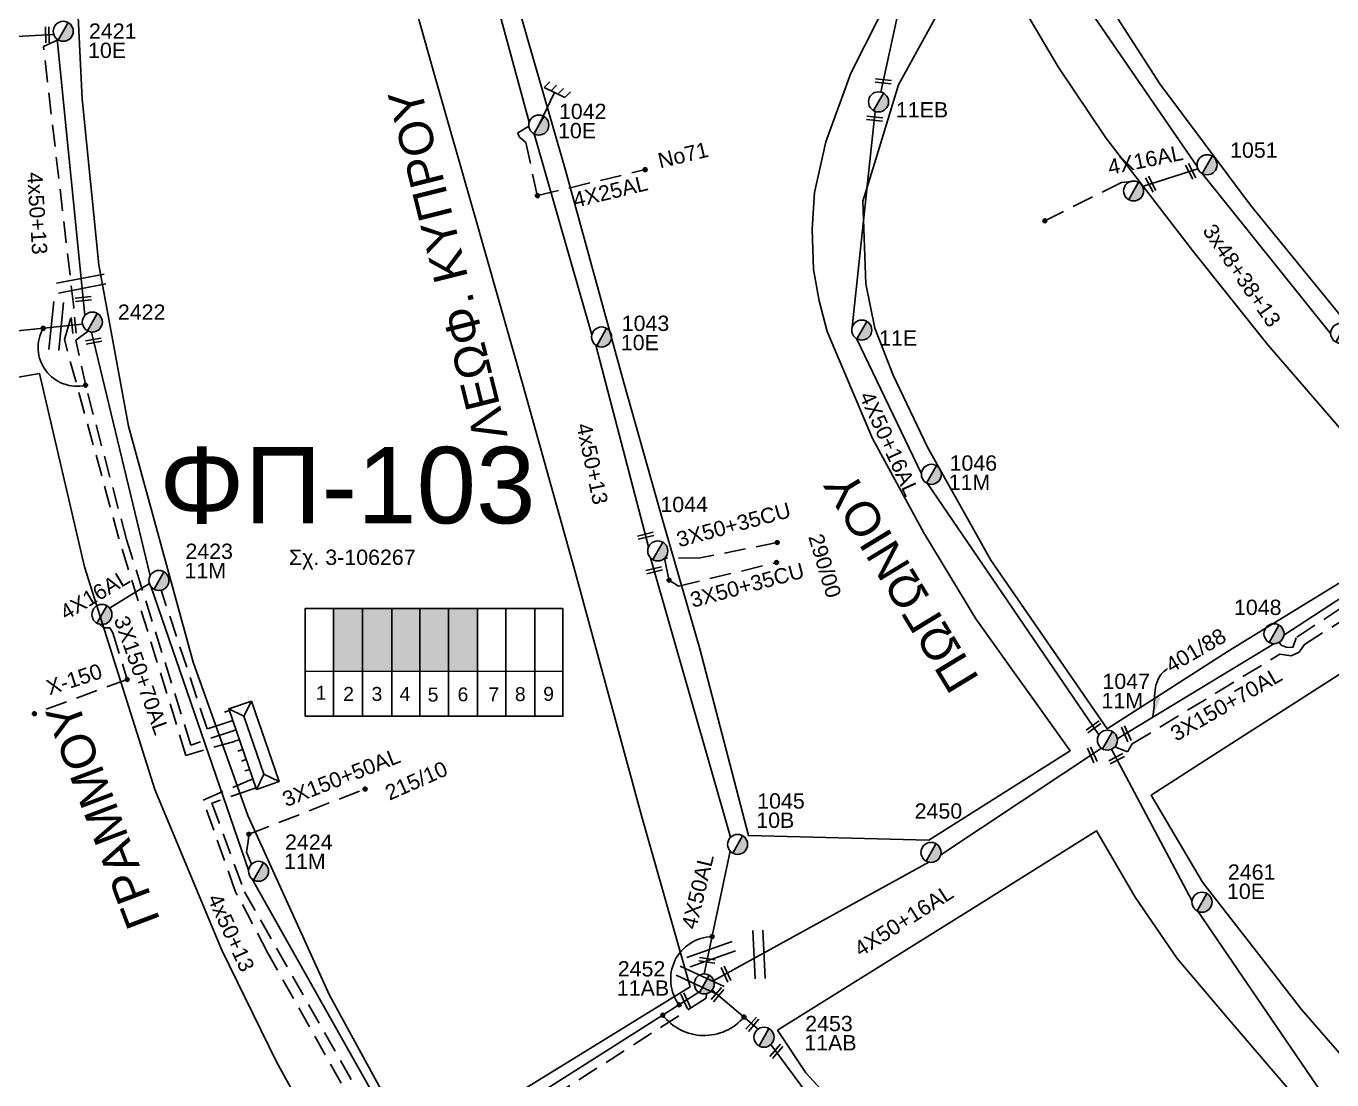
# Model space of a CAD drawing. Header units: millimetres. Extents: x 645 to 3057, y 900 to 1793.
# Drawn here: x 1630.2 to 1783.8, y 1411.7 to 1535.7 of the extents above; entities that cross this region are included whole.
import ezdxf

# ---------------------------------------------------------------- set-up
doc = ezdxf.new("R2010")
doc.units = ezdxf.units.MM
doc.linetypes.add('DASHED', pattern=[19.05, 12.7, -6.35])
for name, color, linetype in [('Pillar OTE', 7, 'Continuous'), ('Άγνωστα', 7, 'Continuous'), ('Γέφυρες Εναέριου Δικτύου', 7, 'Continuous'), ('Γείωση', 7, 'Continuous'), ('Γυμνά εναέρια ΧΤ (3Φ)   3x50+35CU', 7, 'Continuous'), ('Γυμνά εναέρια ΧΤ (3Φ)   4x16AL', 7, 'Continuous'), ('Γυμνά εναέρια ΧΤ (3Φ)   4x50AL', 7, 'Continuous'), ('Γυμνά εναέρια ΧΤ και ΦΟΠ (3Φ)   4x50+16AL', 7, 'Continuous'), ('Επιγραφές - Σχήματα', 7, 'Continuous'), ('Καλώδια ΧΤ   3x150+50AL', 7, 'DASHED'), ('Καλώδια ΧΤ   3x150AL+50XLPE', 7, 'DASHED'), ('Μηχανική τομή', 7, 'Continuous'), ('Στύλος ΦΜ', 7, 'Continuous'), ('Στύλος ΦΜ @ 1', 7, 'Continuous'), ('Συνδέσεις', 7, 'Continuous'), ('Συνεστραμμένα ΧΤ   3x70+54.6+25 AL', 7, 'SYN_LINE'), ('Τομή', 7, 'Continuous'), ('Υποσταθμός πόλεως', 7, 'Continuous'), ('Υπόβαθρο ΔΕΗ', 7, 'Continuous'), ('Υπόγεια καλώδια Δικτύου ΧΤ και Παρ. ΧΤ - 3X150+70 AL', 7, 'DASHED'), ('Υπόγεια καλώδια Παροχών ΧΤ   .15', 7, 'DASHED'), ('Υπόγεια καλώδια Παροχών ΧΤ   4x25', 7, 'DASHED'), ('Υπόγεια καλώδια Παροχών ΧΤ   X-150', 7, 'DASHED')]:
    doc.layers.add(name, color=color, linetype=linetype)
doc.styles.get("Standard").update_dxf_attribs({"font": 'arial.ttf'})
doc.linetypes.add('SYN_LINE', pattern='A,0.5,-0.0001,["/\\/\\/\\/",Standard,S=0.1,R=0,X=0,Y=-0.05],-0.25', length=0.7501)
doc.dimstyles.new('ISO-25', dxfattribs={"dimtxt": 2.5, "dimasz": 2.5, "dimexe": 1.25, "dimexo": 0.625, "dimtad": 1, "dimtxsty": 'Standard', "dimcen": 2.5, "dimadec": 0, "dimazin": 0, "dimtfac": 1, "dimtmove": 0, "dimatfit": 3, "dimfxl": 1, "dimarcsym": 0})

# ---------------------------------------------------------------- blocks, each defined once
blk = doc.blocks.new('ΥΠΑΡΧΩΝ ΤΣΙΜΕΝΤΕΝΙΟΣ ΣΤΥΛΟΣ')
at = {"layer": 'Στύλος ΦΜ'}
blk.add_hatch(color=256, dxfattribs=at).paths.add_polyline_path([(-1.29, -2.28, 0.574793), (2.62, 0, 0.268822), (1.3, 2.27)])
blk.add_line((-1.29, -2.28), (1.3, 2.27), dxfattribs=at)
blk.add_circle((0, 0), 2.62, dxfattribs=at)
at = {"layer": 'Στύλος ΦΜ', "flags": 4}
for tag, p in [('ΑΡΙΘΜΟΣ', (-4.68, 8.05)), ('ΤΥΠΟΣ', (-4.91, 3.03))]:
    blk.add_attdef(tag, p, '', height=4, dxfattribs=at)
blk = doc.blocks.new('ΓΕΙΩΣΗ')
at = {"layer": 'Γείωση', "ltscale": 40}
for p, q in [((-2.34, 11.45), (-3, 9.45)), ((-0.34, 11.45), (-1, 9.45)), ((1.66, 11.45), (1, 9.45)), ((3.66, 11.45), (3, 9.45)), ((0, 9.45), (0, 0))]:
    blk.add_line(p, q, dxfattribs=at)
blk.add_lwpolyline([(-3, 9.45), (3, 9.45)], dxfattribs=at)
blk = doc.blocks.new('ΜΗΧΑΝΙΚΗ ΤΟΜΗ')
at = {"layer": 'Μηχανική τομή', "ltscale": 40}
for p, q in [((-1.89, 0.78), (1.89, 0.78)), ((1.89, 0), (-1.89, 0))]:
    blk.add_line(p, q, dxfattribs=at)
blk = doc.blocks.new('ΤΟΜΗ')
at = {"layer": 'Τομή', "ltscale": 40}
for p, q in [((-5.68, 0), (5.68, 0)), ((5.68, -2.33), (-5.68, -2.33))]:
    blk.add_line(p, q, dxfattribs=at)
blk = doc.blocks.new('_ΣΥΝΔΕΣΗ')
at = {"layer": 'Συνδέσεις', "linetype": 'SYN_LINE', "ltscale": 40}
blk.add_hatch(color=256, dxfattribs=at).paths.add_polyline_path([(0.5, -0.01, 1), (-0.5, -0.01, 1)])
at = {"layer": 'Συνδέσεις'}
blk.add_circle((0, -0.01), 0.5, dxfattribs=at)
blk = doc.blocks.new('ΥΠΟΣΤΑΘΜΟΣ ΠΟΛΕΩΣ 9 ΑΝΑΧΩΡΗΣΕΩΝ')
at = {"layer": 'Υποσταθμός πόλεως', "ltscale": 40}
for p, q in [((-9.63, -2.82), (-9.63, -4)), ((-7.12, -2.82), (-7.12, -4)), ((-4.84, -2.82), (-4.84, -4)), ((-2.36, -2.82), (-2.36, -4)), ((0.09, -2.82), (0.09, -4)), ((2.55, -2.82), (2.55, -4)), ((5.02, -2.82), (5.02, -4)), ((7.48, -2.82), (7.48, -4)), ((9.61, -2.82), (9.61, -4))]:
    blk.add_line(p, q, dxfattribs=at)
blk.add_lwpolyline([(-10.02, 2.82), (10.02, 2.82), (10.02, -2.82), (-10.02, -2.82)], close=True, dxfattribs=at)
for points in [[(-7.21, 0), (-10.02, 2.82)], [(-10.02, -2.82), (-7.21, 0)], [(-7.21, 0), (7.21, 0)], [(7.21, 0), (10.02, 2.82)], [(10.02, -2.82), (7.21, 0)]]:
    blk.add_lwpolyline(points, dxfattribs=at)
at = {"layer": 'Υποσταθμός πόλεως', "linetype": 'SYN_LINE', "ltscale": 40, "flags": 1}
for tag, p in [('ΜΕΤΑΣΧΗΜΑΤΙΣΜΟΣ', (10.79, 1.71)), ('ΙΣΧΥΣ', (10.77, -1.08)), ('ΑΡΙΘΜΟΣ', (10.89, -3.8))]:
    blk.add_attdef(tag, p, '', height=1.8, dxfattribs=at)

msp = doc.modelspace()

# ---------------------------------------------------------------- hatches: boundary and pattern name
at = {"layer": 'Καλώδια ΧΤ   3x150AL+50XLPE', "linetype": 'DASHED', "ltscale": 0.2}
h = msp.add_hatch(color=5, dxfattribs=at)
h.dxf.hatch_style = 1
h.paths.add_polyline_path([(1669.77072, 1467.14728), (1666.33085, 1467.1475), (1666.33039, 1459.78691), (1669.77026, 1459.78357)])
h = msp.add_hatch(color=27, dxfattribs=at)
h.dxf.hatch_style = 1
h.paths.add_polyline_path([(1673.21029, 1467.14707), (1669.77072, 1467.14728), (1669.77026, 1459.78357), (1673.20983, 1459.78023)])
h = msp.add_hatch(color=6, dxfattribs=at)
h.dxf.hatch_style = 1
h.paths.add_polyline_path([(1676.50785, 1467.14686), (1673.21029, 1467.14707), (1673.20983, 1459.78023), (1676.50739, 1459.77703)])
h = msp.add_hatch(color=85, dxfattribs=at)
h.dxf.hatch_style = 1
h.paths.add_polyline_path([(1679.89385, 1467.14665), (1676.50785, 1467.14686), (1676.50739, 1459.77703), (1679.89339, 1459.77374)])
h = msp.add_hatch(color=1, dxfattribs=at)
h.dxf.hatch_style = 1
h.paths.add_polyline_path([(1683.29049, 1467.14644), (1679.89385, 1467.14665), (1679.89339, 1459.77374), (1683.29003, 1459.77044)])

# ---------------------------------------------------------------- linework, layer by layer
at = {"layer": 'Pillar OTE', "ltscale": 40}
for points in [[(1663.00215, 1454.50742), (1663.00294, 1467.14771), (1693.33602, 1467.14581), (1693.33522, 1454.47806), (1663.00215, 1454.50835)], [(1666.33006, 1454.50503), (1666.33085, 1467.1475)], [(1669.76993, 1454.50159), (1669.77072, 1467.14728)], [(1673.2095, 1454.49816), (1673.21029, 1467.14707)], [(1676.50706, 1454.49486), (1676.50785, 1467.14686)], [(1679.89306, 1454.49148), (1679.89385, 1467.14665)], [(1683.2897, 1454.48809), (1683.29049, 1467.14644)], [(1686.62675, 1454.48476), (1686.62754, 1467.14623)], [(1690.01512, 1454.48137), (1690.01592, 1467.14602)], [(1663.00248, 1459.79014), (1693.33555, 1459.76068)]]:
    msp.add_lwpolyline(points, dxfattribs=at)
at = {"layer": 'Άγνωστα', "color": 27}
for points in [[(1747.77457, 1548.56881), (1767.95686, 1519.17006)], [(1768.53551, 1518.35118), (1783.65575, 1499.52391)], [(1757.89221, 1450.60965), (1767.34924, 1432.71877)], [(1768.03092, 1431.53296), (1784.25664, 1407.75835)]]:
    msp.add_lwpolyline(points, dxfattribs=at)
at = {"layer": 'Άγνωστα', "color": 1}
for points in [[(1682.94032, 1548.08994), (1689.37405, 1524.39207)], [(1689.94094, 1523.01048), (1696.73815, 1499.36458)], [(1697.20359, 1498.15329), (1703.42001, 1474.41206)], [(1703.64663, 1473.12682), (1713.0563, 1440.23989)], [(1713.02117, 1438.61645), (1709.97065, 1424.16837)]]:
    msp.add_lwpolyline(points, dxfattribs=at)
at = {"layer": 'Άγνωστα', "color": 6, "linetype": 'DASHED', "ltscale": 0.2}
msp.add_lwpolyline([(1654.71117, 1451.53353), (1648.99508, 1449.88669), (1641.09674, 1475.41723), (1634.6835, 1498.79853), (1635.79501, 1502.61286), (1632.2206, 1533.30038), (1633.94334, 1534.07262)], dxfattribs=at)
at = {"layer": 'Άγνωστα', "color": 6}
msp.add_lwpolyline([(1637.1063, 1501.6641), (1633.83309, 1534.14858)], dxfattribs=at)
at = {"layer": 'Άγνωστα', "color": 27, "linetype": 'DASHED', "ltscale": 0.2}
for points in [[(1760.64101, 1517.46563), (1759.05345, 1517.29174), (1750.02816, 1512.78145)], [(1654.30614, 1452.70912), (1649.55978, 1451.09551), (1642.00964, 1475.2656), (1637.23554, 1493.199), (1636.02527, 1498.72976), (1637.48012, 1499.80062)]]:
    msp.add_lwpolyline(points, dxfattribs=at)
at = {"layer": 'Άγνωστα', "color": 5}
for points in [[(1644.7692, 1471.01243), (1637.87014, 1499.69615)], [(1656.3631, 1436.37416), (1644.84071, 1469.80261)], [(1675.47032, 1402.09257), (1656.79041, 1435.32818)]]:
    msp.add_lwpolyline(points, dxfattribs=at)
at = {"layer": 'Άγνωστα', "color": 5, "linetype": 'DASHED', "ltscale": 0.2}
msp.add_lwpolyline([(1653.93523, 1453.78567), (1651.47799, 1453.01323), (1646.07278, 1469.31832)], dxfattribs=at)
at = {"layer": 'Άγνωστα', "color": 1, "linetype": 'DASHED', "ltscale": 0.2}
msp.add_lwpolyline([(1710.21831, 1421.84018), (1710.17805, 1421.29741), (1679.413, 1401.60152), (1679.393, 1400.66394), (1675.72604, 1398.15148), (1674.7629, 1398.06041), (1658.56851, 1426.69729), (1654.79654, 1433.90249), (1651.01383, 1444.61333), (1656.31307, 1446.88401)], dxfattribs=at)
at = {"layer": 'Άγνωστα', "color": 85, "linetype": 'DASHED', "ltscale": 0.2}
msp.add_lwpolyline([(1656.66019, 1445.87651), (1656.66019, 1445.87651), (1652.04937, 1444.24066), (1655.87876, 1433.82873), (1673.92964, 1402.12144), (1675.25268, 1401.86599)], dxfattribs=at)
at = {"layer": 'Γέφυρες Εναέριου Δικτύου'}
for centre, radius, start, end in [((1636.16288, 1497.89004), 4.56636, 150.5982689, 282.9088705), ((1711.04204, 1423.53831), 5.03073, 91.6251538, 216.6537358), ((1709.95256, 1423.0693), 6.14762, 217.6464043, 319.6735346)]:
    msp.add_arc(centre, radius, start, end, dxfattribs=at)
at = {"layer": 'Γυμνά εναέρια ΧΤ (3Φ)   3x50+35CU', "color": 1, "linetype": 'DASHED', "ltscale": 0.2}
for points in [[(1718.55575, 1474.93458), (1709.46795, 1473.1179), (1705.29851, 1473.07497)], [(1705.29851, 1473.07497), (1705.82035, 1470.50652), (1706.92373, 1469.78966), (1718.47841, 1472.57676)]]:
    msp.add_lwpolyline(points, dxfattribs=at)
at = {"layer": 'Γυμνά εναέρια ΧΤ (3Φ)   4x16AL', "color": 6}
msp.add_lwpolyline([(1628.361, 1534.43574), (1633.43333, 1534.72085)], dxfattribs=at)
at = {"layer": 'Γυμνά εναέρια ΧΤ (3Φ)   4x16AL', "color": 27}
msp.add_lwpolyline([(1768.03811, 1518.90224), (1761.53416, 1516.81963)], dxfattribs=at)
at = {"layer": 'Γυμνά εναέρια ΧΤ (3Φ)   4x16AL', "color": 5}
msp.add_lwpolyline([(1644.69376, 1470.10081), (1640.01566, 1467.21064)], dxfattribs=at)
at = {"layer": 'Γυμνά εναέρια ΧΤ (3Φ)   4x50AL', "color": 85}
for points in [[(1710.89668, 1422.26879), (1716.30481, 1417.67675)], [(1717.7997, 1415.86254), (1727.0527, 1403.32104)]]:
    msp.add_lwpolyline(points, dxfattribs=at)
at = {"layer": 'Γυμνά εναέρια ΧΤ και ΦΟΠ (3Φ)   4x50+16AL', "color": 173}
for points in [[(1732.95931, 1538.18239), (1730.73482, 1527.92449)], [(1730.08417, 1525.6637), (1727.37133, 1500.26895)], [(1727.87219, 1498.9279), (1735.50528, 1483.00115)], [(1736.21879, 1481.87069), (1756.38831, 1452.2966)], [(1778.15429, 1464.01131), (1801.11979, 1479.01344)], [(1758.55669, 1451.82106), (1776.95203, 1463.0218)], [(1737.7824, 1438.19287), (1756.6988, 1450.71912)], [(1711.07811, 1423.37843), (1736.39125, 1437.31451)]]:
    msp.add_lwpolyline(points, dxfattribs=at)
at = {"layer": 'Γυμνά εναέρια ΧΤ και ΦΟΠ (3Φ)   4x50+16AL', "color": 85}
msp.add_lwpolyline([(1677.27998, 1401.64812), (1709.32045, 1422.00554)], dxfattribs=at)
at = {"layer": 'Καλώδια ΧΤ   3x150+50AL', "color": 5, "ltscale": 0.2}
msp.add_lwpolyline([(1656.71787, 1437.09172), (1656.12938, 1438.51284), (1656.32433, 1439.76549), (1656.38003, 1440.6006), (1670.06472, 1445.92677)], dxfattribs=at)
at = {"layer": 'Συνεστραμμένα ΧΤ   3x70+54.6+25 AL', "color": 27, "ltscale": 20}
msp.add_lwpolyline([(1636.82815, 1500.60269), (1610.74765, 1497.95792)], dxfattribs=at)
at = {"layer": 'Υπόβαθρο ΔΕΗ'}
msp.add_lwpolyline([(1661.64987, 1590.59429), (1664.94992, 1578.15203), (1672.86878, 1549.04731), (1678.27748, 1529.81737), (1682.86169, 1513.75777), (1688.65323, 1493.3814), (1694.71777, 1471.75128), (1702.61768, 1442.63945), (1708.29672, 1422.63867), (1676.14412, 1402.84441), (1665.85832, 1421.66204), (1656.25477, 1442.8046), (1649.84084, 1460.84679), (1642.23134, 1488.62001), (1638.75713, 1507.60475), (1636.79457, 1527.14886), (1635.26974, 1558.54595), (1635.63645, 1574.52725), (1636.75152, 1590.59429), (1638.29112, 1601.86817), (1658.64884, 1601.61597)], close=True, dxfattribs=at)
for points in [[(1836.08053, 1502.49835), (1820.42154, 1526.85299), (1801.64161, 1556.29496), (1794.11144, 1568.41621), (1782.68425, 1564.55421), (1760.51292, 1554.7889), (1750.24893, 1549.56252), (1763.56269, 1528.88019), (1774.21269, 1514.62986), (1788.93961, 1496.57214), (1796.66377, 1487.08098), (1802.13455, 1481.15444), (1815.70776, 1489.55967), (1829.66821, 1498.27247), (1836.08053, 1502.49835)], [(1730.62409, 1536.9052), (1727.21431, 1530.17255), (1724.27486, 1522.08005), (1722.93309, 1516.13268), (1722.67525, 1511.80294), (1722.83172, 1507.03594), (1723.50212, 1503.37628), (1724.43036, 1499.76816), (1729.76826, 1487.16073), (1735.80326, 1476.07112), (1741.89421, 1465.9443), (1753.00809, 1450.43252), (1736.36882, 1439.92446), (1715.16568, 1440.45347), (1709.46183, 1462.42071), (1705.09069, 1477.49309), (1700.4464, 1493.89209), (1693.62158, 1518.7291), (1689.1956, 1534.08586), (1684.06351, 1552.15757)], [(1795.02086, 1476.49814), (1771.59929, 1462.13825), (1757.36861, 1453.01113), (1743.69357, 1472.86151), (1736.22723, 1486.145), (1732.17913, 1494.63878), (1730.01818, 1500.15237), (1728.95833, 1505.37062), (1728.63292, 1515.09345), (1730.13732, 1520.0286), (1732.82006, 1528.77478), (1737.56074, 1537.42385), (1743.30599, 1544.93061), (1751.61238, 1530.8857), (1757.20493, 1522.52815), (1767.39534, 1509.2896), (1776.27181, 1498.19219), (1795.02086, 1476.49814)], [(1644.16811, 1382.40401), (1658.62925, 1391.99593), (1668.23631, 1398.25531), (1659.66205, 1413.82555), (1653.22897, 1426.98143), (1645.33819, 1445.85953), (1637.06065, 1472.06233), (1631.75427, 1494.82477), (1611.06766, 1491.19844), (1585.60843, 1487.74664), (1594.44803, 1460.73619), (1606.18782, 1434.12502), (1614.95472, 1416.58132), (1626.37271, 1395.74769), (1636.97102, 1377.70081), (1644.16811, 1382.40401)], [(1785.23388, 1414.23358), (1780.23531, 1419.9726), (1775.20921, 1426.45545), (1768.58682, 1434.97672), (1762.52568, 1445.1863), (1769.46531, 1449.66648), (1785.61952, 1460.02209)], [(1728.47322, 1405.40138), (1721.92877, 1412.54381), (1718.58233, 1417.54639), (1742.01196, 1432.18519), (1756.10268, 1441.01677), (1760.65214, 1433.21575), (1765.59268, 1425.99842), (1771.46192, 1419.03584), (1780.20406, 1408.87748)]]:
    msp.add_lwpolyline(points, dxfattribs=at)
at = {"layer": 'Υπόγεια καλώδια Δικτύου ΧΤ και Παρ. ΧΤ - 3X150+70 AL', "color": 27, "ltscale": 0.2}
msp.add_lwpolyline([(1758.257, 1450.87899), (1759.75501, 1450.31211), (1760.31272, 1451.23405), (1777.66905, 1461.78996), (1779.01629, 1461.59759), (1779.96801, 1462.01881), (1780.56459, 1462.93314), (1797.09259, 1473.38938), (1798.4162, 1475.22121), (1796.48169, 1478.34209), (1795.59927, 1480.98806), (1795.86241, 1481.70538)], dxfattribs=at)
at = {"layer": 'Υπόγεια καλώδια Δικτύου ΧΤ και Παρ. ΧΤ - 3X150+70 AL', "color": 5, "ltscale": 0.2}
msp.add_lwpolyline([(1638.81419, 1465.32099), (1639.28474, 1464.8785), (1640.03939, 1464.89835), (1640.377, 1464.28301), (1642.07263, 1458.82255)], dxfattribs=at)
at = {"layer": 'Υπόγεια καλώδια Παροχών ΧΤ   .15', "color": 173, "ltscale": 0.2}
msp.add_lwpolyline([(1798.25004, 1481.56617), (1797.63649, 1480.57669), (1797.46526, 1478.86531), (1798.45302, 1476.58257), (1797.69586, 1475.69965), (1779.58233, 1463.71381), (1779.20797, 1462.56356), (1778.43152, 1462.60513), (1777.83532, 1462.85458), (1777.60766, 1463.19513)], dxfattribs=at)
at = {"layer": 'Υπόγεια καλώδια Παροχών ΧΤ   4x25', "color": 1, "ltscale": 0.2}
msp.add_lwpolyline([(1689.32925, 1523.91999), (1687.97567, 1523.08564), (1688.25971, 1522.57114), (1688.96245, 1522.00921), (1690.33112, 1515.74604), (1703.01416, 1518.8029)], dxfattribs=at)
at = {"layer": 'Υπόγεια καλώδια Παροχών ΧΤ   X-150', "color": 5, "ltscale": 0.2}
msp.add_lwpolyline([(1642.07263, 1458.82255), (1631.15898, 1454.79277)], dxfattribs=at)

# ---------------------------------------------------------------- block references
at = {"layer": 'Γείωση', "xscale": 0.449999999999747, "yscale": 0.449999999999747, "zscale": 0.449999999999747, "rotation": 334.284421398181}
msp.add_blockref('ΓΕΙΩΣΗ', (1690.50014, 1524.04703), dxfattribs=at)
at = {"layer": 'Μηχανική τομή'}
for p, xscale, yscale, zscale, rotation in [((1632.48046, 1534.66729), 0.5000000000003075, 0.5000000000003075, 0.5000000000003075, 270.6748604621077), ((1731.0517, 1529.38572), 0.4999999999998776, 0.4999999999998776, 0.4999999999998776, 174.3023644129625), ((1730.01342, 1525.00138), 0.4999999999998776, 0.4999999999998776, 0.4999999999998776, 174.3023644129625), ((1767.35498, 1518.68349), 0.4999999999996777, 0.4999999999996777, 0.4999999999996777, 117.6901769614897), ((1762.66758, 1517.18256), 0.4999999999996777, 0.4999999999996777, 0.4999999999996777, 117.6901769614897), ((1636.93008, 1503.37919), 0.5000000000000858, 0.5000000000000858, 0.5000000000000858, 5.779569768476978), ((1635.60006, 1500.47001), 0.4999999999998688, 0.4999999999998688, 0.4999999999998688, 276.2188703208788), ((1638.17452, 1498.43066), 0.500000000000028, 0.500000000000028, 0.500000000000028, 10.59914274134592), ((1703.12701, 1475.53103), 0.4999999999998908, 0.4999999999998908, 0.4999999999998908, 13.72771372770921), ((1704.11748, 1471.4812), 0.4999999999998908, 0.4999999999998908, 0.4999999999998908, 13.72771372770921), ((1755.64152, 1453.3916), 0.4999999999999594, 0.4999999999999594, 0.4999999999999594, 215.9559460315314), ((1759.42405, 1452.34918), 0.4999999999999802, 0.4999999999999802, 0.4999999999999802, 294.3335332513532), ((1755.42448, 1449.87528), 0.4999999999999802, 0.4999999999999802, 0.4999999999999802, 294.3335332513532), ((1758.38406, 1449.67917), 0.4999999999999315, 0.4999999999999315, 0.4999999999999315, 207.2009713289877), ((1710.26724, 1425.57311), 0.4999999999999507, 0.4999999999999507, 0.4999999999999507, 351.940496617476), ((1712.34444, 1424.07561), 0.4999999999999802, 0.4999999999999802, 0.4999999999999802, 294.3335332513532), ((1711.37586, 1421.86192), 0.4999999999999725, 0.4999999999999725, 0.4999999999999725, 229.5177924985063), ((1707.60745, 1420.91716), 0.4999999999999802, 0.4999999999999802, 0.4999999999999802, 294.3335332513532), ((1715.48699, 1418.37116), 0.4999999999999725, 0.4999999999999725, 0.4999999999999725, 229.5177924985063), ((1718.30994, 1415.17096), 0.4999999999999725, 0.4999999999999725, 0.4999999999999725, 229.5177924985063)]:
    msp.add_blockref('ΜΗΧΑΝΙΚΗ ΤΟΜΗ', p, dxfattribs=dict(at, xscale=xscale, yscale=yscale, zscale=zscale, rotation=rotation))
at = {"layer": 'Στύλος ΦΜ @ 1', "ltscale": 40}
ref = msp.add_blockref('ΥΠΑΡΧΩΝ ΤΣΙΜΕΝΤΕΝΙΟΣ ΣΤΥΛΟΣ', (1634.55535, 1535.0789), dxfattribs=dict(at, xscale=0.4499999999998181, yscale=0.4499999999998181, zscale=0.4499999999998181))
ref.add_attrib('ΤΥΠΟΣ', '10E', (1637.47241, 1531.94119), dxfattribs={"layer": 'Στύλος ΦΜ', "height": 1.8, "flags": 4})
ref.add_attrib('ΑΡΙΘΜΟΣ', '2421', (1637.57896, 1534.20347), dxfattribs={"layer": 'Στύλος ΦΜ', "height": 1.8, "flags": 4})
ref = msp.add_blockref('ΥΠΑΡΧΩΝ ΤΣΙΜΕΝΤΕΝΙΟΣ ΣΤΥΛΟΣ', (1730.46649, 1526.77769), dxfattribs=dict(at, xscale=0.4499999999998181, yscale=0.4499999999998181, zscale=0.4499999999998181))
ref.add_attrib('ΤΥΠΟΣ', '11EB', (1732.50157, 1524.94386), dxfattribs={"layer": 'Στύλος ΦΜ', "height": 1.8, "flags": 4})
ref = msp.add_blockref('ΥΠΑΡΧΩΝ ΤΣΙΜΕΝΤΕΝΙΟΣ ΣΤΥΛΟΣ', (1690.50014, 1524.04703), dxfattribs=dict(at, xscale=0.4499999999998181, yscale=0.4499999999998181, zscale=0.4499999999998181))
ref.add_attrib('ΤΥΠΟΣ', '10E', (1692.7627, 1522.49387), dxfattribs={"layer": 'Στύλος ΦΜ', "height": 1.8, "flags": 4})
ref.add_attrib('ΑΡΙΘΜΟΣ', '1042', (1692.86925, 1524.75616), dxfattribs={"layer": 'Στύλος ΦΜ', "height": 1.8, "flags": 4})
ref = msp.add_blockref('ΥΠΑΡΧΩΝ ΤΣΙΜΕΝΤΕΝΙΟΣ ΣΤΥΛΟΣ', (1769.11654, 1519.37565), dxfattribs=dict(at, xscale=0.4499999999998181, yscale=0.4499999999998181, zscale=0.4499999999998181))
ref.add_attrib('ΤΥΠΟΣ', '1051', (1771.82321, 1520.20402), dxfattribs={"layer": 'Στύλος ΦΜ', "height": 1.8, "flags": 4})
at = {"layer": 'Στύλος ΦΜ @ 1', "ltscale": 40, "xscale": 0.4499999999998181, "yscale": 0.4499999999998181, "zscale": 0.4499999999998181}
for p in [(1760.47758, 1516.29925), (1639.10652, 1466.4619)]:
    msp.add_blockref('ΥΠΑΡΧΩΝ ΤΣΙΜΕΝΤΕΝΙΟΣ ΣΤΥΛΟΣ', p, dxfattribs=at)
at = {"layer": 'Στύλος ΦΜ @ 1', "ltscale": 40}
ref = msp.add_blockref('ΥΠΑΡΧΩΝ ΤΣΙΜΕΝΤΕΝΙΟΣ ΣΤΥΛΟΣ', (1784.8334, 1499.5407), dxfattribs=dict(at, xscale=0.4499999999998181, yscale=0.4499999999998181, zscale=0.4499999999998181))
ref.add_attrib('ΤΥΠΟΣ', '10E', (1787.54007, 1500.36906), dxfattribs={"layer": 'Στύλος ΦΜ', "height": 1.8, "flags": 4})
ref.add_attrib('ΑΡΙΘΜΟΣ', '1050', (1787.64662, 1502.63135), dxfattribs={"layer": 'Στύλος ΦΜ', "height": 1.8, "flags": 4})
ref = msp.add_blockref('ΥΠΑΡΧΩΝ ΤΣΙΜΕΝΤΕΝΙΟΣ ΣΤΥΛΟΣ', (1637.97537, 1500.86921), dxfattribs=dict(at, xscale=0.4499999999998181, yscale=0.4499999999998181, zscale=0.4499999999998181))
ref.add_attrib('ΤΥΠΟΣ', '2422', (1640.98021, 1501.13504), dxfattribs={"layer": 'Στύλος ΦΜ', "height": 1.8, "flags": 4})
ref = msp.add_blockref('ΥΠΑΡΧΩΝ ΤΣΙΜΕΝΤΕΝΙΟΣ ΣΤΥΛΟΣ', (1697.88841, 1499.1115), dxfattribs=dict(at, xscale=0.4499999999998181, yscale=0.4499999999998181, zscale=0.4499999999998181))
ref.add_attrib('ΤΥΠΟΣ', '10E', (1700.15096, 1497.55835), dxfattribs={"layer": 'Στύλος ΦΜ', "height": 1.8, "flags": 4})
ref.add_attrib('ΑΡΙΘΜΟΣ', '1043', (1700.25751, 1499.82064), dxfattribs={"layer": 'Στύλος ΦΜ', "height": 1.8, "flags": 4})
ref = msp.add_blockref('ΥΠΑΡΧΩΝ ΤΣΙΜΕΝΤΕΝΙΟΣ ΣΤΥΛΟΣ', (1728.49796, 1499.92567), dxfattribs=dict(at, xscale=0.4499999999998181, yscale=0.4499999999998181, zscale=0.4499999999998181))
ref.add_attrib('ΤΥΠΟΣ', '11E', (1730.53304, 1498.09183), dxfattribs={"layer": 'Στύλος ΦΜ', "height": 1.8, "flags": 4})
ref = msp.add_blockref('ΥΠΑΡΧΩΝ ΤΣΙΜΕΝΤΕΝΙΟΣ ΣΤΥΛΟΣ', (1736.68208, 1482.9535), dxfattribs=dict(at, xscale=0.4499999999998181, yscale=0.4499999999998181, zscale=0.4499999999998181))
ref.add_attrib('ΤΥΠΟΣ', '11M', (1738.71716, 1481.11967), dxfattribs={"layer": 'Στύλος ΦΜ', "height": 1.8, "flags": 4})
ref.add_attrib('ΑΡΙΘΜΟΣ', '1046', (1738.82371, 1483.38195), dxfattribs={"layer": 'Στύλος ΦΜ', "height": 1.8, "flags": 4})
ref = msp.add_blockref('ΥΠΑΡΧΩΝ ΤΣΙΜΕΝΤΕΝΙΟΣ ΣΤΥΛΟΣ', (1704.4989, 1473.9397), dxfattribs=dict(at, xscale=0.4499999999998181, yscale=0.4499999999998181, zscale=0.4499999999998181))
ref.add_attrib('ΤΥΠΟΣ', '1044', (1704.80404, 1478.50524), dxfattribs={"layer": 'Στύλος ΦΜ', "height": 1.8, "flags": 4})
ref = msp.add_blockref('ΥΠΑΡΧΩΝ ΤΣΙΜΕΝΤΕΝΙΟΣ ΣΤΥΛΟΣ', (1645.81312, 1470.46711), dxfattribs=dict(at, xscale=0.4499999999998181, yscale=0.4499999999998181, zscale=0.4499999999998181))
ref.add_attrib('ΤΥΠΟΣ', '11M', (1648.81796, 1470.73295), dxfattribs={"layer": 'Στύλος ΦΜ', "height": 1.8, "flags": 4})
ref.add_attrib('ΑΡΙΘΜΟΣ', '2423', (1648.92451, 1472.99524), dxfattribs={"layer": 'Στύλος ΦΜ', "height": 1.8, "flags": 4})
ref = msp.add_blockref('ΥΠΑΡΧΩΝ ΤΣΙΜΕΝΤΕΝΙΟΣ ΣΤΥΛΟΣ', (1776.99156, 1464.19891), dxfattribs=dict(at, xscale=0.4499999999998181, yscale=0.4499999999998181, zscale=0.4499999999998181))
ref.add_attrib('ΤΥΠΟΣ', '1048', (1772.28137, 1466.40242), dxfattribs={"layer": 'Στύλος ΦΜ', "height": 1.8, "flags": 4})
ref = msp.add_blockref('ΥΠΑΡΧΩΝ ΤΣΙΜΕΝΤΕΝΙΟΣ ΣΤΥΛΟΣ', (1757.38813, 1451.6741), dxfattribs=dict(at, xscale=0.4499999999998181, yscale=0.4499999999998181, zscale=0.4499999999998181))
ref.add_attrib('ΤΥΠΟΣ', '11M', (1756.70054, 1455.43608), dxfattribs={"layer": 'Στύλος ΦΜ', "height": 1.8, "flags": 4})
ref.add_attrib('ΑΡΙΘΜΟΣ', '1047', (1756.80709, 1457.69837), dxfattribs={"layer": 'Στύλος ΦΜ', "height": 1.8, "flags": 4})
ref = msp.add_blockref('ΥΠΑΡΧΩΝ ΤΣΙΜΕΝΤΕΝΙΟΣ ΣΤΥΛΟΣ', (1713.89173, 1439.40971), dxfattribs=dict(at, xscale=0.4499999999998181, yscale=0.4499999999998181, zscale=0.4499999999998181))
ref.add_attrib('ΤΥΠΟΣ', '10B', (1716.08688, 1441.35486), dxfattribs={"layer": 'Στύλος ΦΜ', "height": 1.8, "flags": 4})
ref.add_attrib('ΑΡΙΘΜΟΣ', '1045', (1716.19343, 1443.61714), dxfattribs={"layer": 'Στύλος ΦΜ', "height": 1.8, "flags": 4})
ref = msp.add_blockref('ΥΠΑΡΧΩΝ ΤΣΙΜΕΝΤΕΝΙΟΣ ΣΤΥΛΟΣ', (1736.63683, 1438.46639), dxfattribs=dict(at, xscale=0.4499999999998181, yscale=0.4499999999998181, zscale=0.4499999999998181))
ref.add_attrib('ΤΥΠΟΣ', '2450', (1734.71634, 1442.43902), dxfattribs={"layer": 'Στύλος ΦΜ', "height": 1.8, "flags": 4})
ref = msp.add_blockref('ΥΠΑΡΧΩΝ ΤΣΙΜΕΝΤΕΝΙΟΣ ΣΤΥΛΟΣ', (1657.53343, 1436.242), dxfattribs=dict(at, xscale=0.4499999999998181, yscale=0.4499999999998181, zscale=0.4499999999998181))
ref.add_attrib('ΤΥΠΟΣ', '11M', (1660.53827, 1436.50784), dxfattribs={"layer": 'Στύλος ΦΜ', "height": 1.8, "flags": 4})
ref.add_attrib('ΑΡΙΘΜΟΣ', '2424', (1660.64482, 1438.77013), dxfattribs={"layer": 'Στύλος ΦΜ', "height": 1.8, "flags": 4})
ref = msp.add_blockref('ΥΠΑΡΧΩΝ ΤΣΙΜΕΝΤΕΝΙΟΣ ΣΤΥΛΟΣ', (1768.52138, 1432.60375), dxfattribs=dict(at, xscale=0.4499999999998181, yscale=0.4499999999998181, zscale=0.4499999999998181))
ref.add_attrib('ΤΥΠΟΣ', '10E', (1771.45836, 1432.99143), dxfattribs={"layer": 'Στύλος ΦΜ', "height": 1.8, "flags": 4})
ref.add_attrib('ΑΡΙΘΜΟΣ', '2461', (1771.56491, 1435.25372), dxfattribs={"layer": 'Στύλος ΦΜ', "height": 1.8, "flags": 4})
ref = msp.add_blockref('ΥΠΑΡΧΩΝ ΤΣΙΜΕΝΤΕΝΙΟΣ ΣΤΥΛΟΣ', (1709.96603, 1422.99061), dxfattribs=dict(at, xscale=0.4499999999998181, yscale=0.4499999999998181, zscale=0.4499999999998181))
ref.add_attrib('ΤΥΠΟΣ', '11AB', (1699.68296, 1421.60581), dxfattribs={"layer": 'Στύλος ΦΜ', "height": 1.8, "flags": 4})
ref.add_attrib('ΑΡΙΘΜΟΣ', '2452', (1699.78951, 1423.8681), dxfattribs={"layer": 'Στύλος ΦΜ', "height": 1.8, "flags": 4})
ref = msp.add_blockref('ΥΠΑΡΧΩΝ ΤΣΙΜΕΝΤΕΝΙΟΣ ΣΤΥΛΟΣ', (1716.99438, 1416.72195), dxfattribs=dict(at, xscale=0.4499999999998181, yscale=0.4499999999998181, zscale=0.4499999999998181))
ref.add_attrib('ΤΥΠΟΣ', '11AB', (1721.73061, 1415.16781), dxfattribs={"layer": 'Στύλος ΦΜ', "height": 1.8, "flags": 4})
ref.add_attrib('ΑΡΙΘΜΟΣ', '2453', (1721.83716, 1417.4301), dxfattribs={"layer": 'Στύλος ΦΜ', "height": 1.8, "flags": 4})
at = {"layer": 'Συνδέσεις', "xscale": 0.4499999999998181, "yscale": 0.4499999999998181, "zscale": 0.4499999999998181}
for p in [(1703.01416, 1518.8029), (1690.33112, 1515.74604), (1750.02816, 1512.78145), (1632.18611, 1500.13701), (1637.18445, 1493.44429), (1718.55575, 1474.93458), (1718.47841, 1472.57676), (1705.82035, 1470.50652), (1642.07263, 1458.82255), (1631.15898, 1454.79277), (1670.06472, 1445.92677), (1656.38003, 1440.6006), (1710.90081, 1428.57221), (1705.08635, 1419.31962), (1707.00754, 1420.54028), (1714.64076, 1419.09612)]:
    msp.add_blockref('_ΣΥΝΔΕΣΗ', p, dxfattribs=at)
at = {"layer": 'Τομή'}
for p, xscale, yscale, zscale, rotation in [((1636.78785, 1504.82443), 0.5000000000001457, 0.5000000000001457, 0.5000000000001457, 190.9735607090844), ((1634.31013, 1500.34734), 0.5000000000002268, 0.5000000000002268, 0.5000000000002268, 264.0674974480076), ((1716.99069, 1426.48227), 0.5000000000001666, 0.5000000000001666, 0.5000000000001666, 272.8332945461785), ((1710.5775, 1427.04257), 0.5000000000001984, 0.5000000000001984, 0.5000000000001984, 19.67798658774864), ((1709.7136, 1423.87956), 0.5000000000002301, 0.5000000000002301, 0.5000000000002301, 335.1217612358362)]:
    msp.add_blockref('ΤΟΜΗ', p, dxfattribs=dict(at, xscale=xscale, yscale=yscale, zscale=zscale, rotation=rotation))
at = {"layer": 'Υποσταθμός πόλεως', "xscale": 0.500000000000004, "yscale": 0.500000000000004, "zscale": 0.500000000000004, "rotation": 289.0104583629004}
msp.add_blockref('ΥΠΟΣΤΑΘΜΟΣ ΠΟΛΕΩΣ 9 ΑΝΑΧΩΡΗΣΕΩΝ', (1656.98679, 1451.07148), dxfattribs=at)

# ---------------------------------------------------------------- texts
at = {"ltscale": 30, "char_height": 1.63441, "width": 11.2572904, "attachment_point": 1}
for s, insert in [('1', (1664.24831, 1458.06874)), ('2', (1667.48677, 1457.93528)), ('3', (1670.81736, 1457.93528)), ('4', (1674.12087, 1457.93528)), ('5', (1677.42438, 1457.8541)), ('6', (1680.94451, 1457.88116)), ('7', (1684.57295, 1457.88116)), ('8', (1687.68691, 1457.90822)), ('9', (1691.0175, 1457.93528))]:
    msp.add_mtext(s, dxfattribs=dict(at, insert=insert))
at = {"layer": 'Γυμνά εναέρια ΧΤ (3Φ)   3x50+35CU', "color": 7, "char_height": 1.8, "width": 168.3717627, "attachment_point": 1, "rotation": 15.1472102}
for insert in [(1706.53975, 1476.0933), (1708.13071, 1468.98276)]:
    msp.add_mtext('3X50+35CU', dxfattribs=dict(at, insert=insert))
at = {"layer": 'Γυμνά εναέρια ΧΤ (3Φ)   4x16AL', "color": 7, "char_height": 1.8, "width": 168.3717627, "attachment_point": 1}
for insert, rotation in [((1757.29206, 1519.94598), 11.5292271), ((1633.95371, 1467.28578), 30.681635)]:
    msp.add_mtext('4X16AL', dxfattribs=dict(at, insert=insert, rotation=rotation))
at = {"layer": 'Γυμνά εναέρια ΧΤ (3Φ)   4x50AL', "color": 7, "insert": (1707.26026, 1429.73663), "char_height": 1.8, "width": 168.3717627, "attachment_point": 1, "rotation": 76.4028997}
msp.add_mtext('4X50AL', dxfattribs=at)
at = {"layer": 'Γυμνά εναέρια ΧΤ και ΦΟΠ (3Φ)   4x50+16AL', "color": 7, "char_height": 1.8, "width": 168.3717627, "attachment_point": 1}
for insert, rotation in [((1729.79901, 1492.93657), 294.6100965), ((1727.38027, 1427.64357), 32.7227518)]:
    msp.add_mtext('4X50+16AL', dxfattribs=dict(at, insert=insert, rotation=rotation))
at = {"layer": 'Επιγραφές - Σχήματα', "char_height": 4, "width": 69.9753744, "attachment_point": 1}
for s, insert, rotation in [('ΛΕΩΦ. ΚΥΠΡΟΥ', (1682.9752, 1486.50652), 104.0008838), ('ΠΩΓΩΝΙΟΥ', (1738.98045, 1456.84045), 121.2984225), ('ΓΡΑΜΜΟΥ', (1642.26035, 1429.06), 110.7550496)]:
    msp.add_mtext(s, dxfattribs=dict(at, insert=insert, rotation=rotation))
at = {"layer": 'Επιγραφές - Σχήματα', "color": 7, "char_height": 1.8, "width": 168.3717627, "attachment_point": 1}
for s, insert, rotation in [('No71', (1704.33954, 1520.68613), 13.6592549), ('4x50+13', (1632.09253, 1518.57766), 273.6319112), ('3x48+38+13', (1770.00342, 1512.62959), 304.4341504), ('4x50+13', (1696.6735, 1489.1339), 281.9307545), ('290/00', (1723.90272, 1476.13358), 286.831079), ('401/88', (1764.0042, 1461.0928), 30.1615292), ('215/10', (1672.19696, 1446.18791), 23.7561652), ('4x50+13', (1653.11205, 1433.82128), 294.4169011)]:
    msp.add_mtext(s, dxfattribs=dict(at, insert=insert, rotation=rotation))
at = {"layer": 'Επιγραφές - Σχήματα', "width": 69.9753744, "attachment_point": 1}
for s, insert, char_height in [('ΦΠ-103', (1645.8391, 1486.17975), 9), ('Σχ. 3-106267', (1661.11342, 1474.09066), 1.8)]:
    msp.add_mtext(s, dxfattribs=dict(at, insert=insert, char_height=char_height))
at = {"layer": 'Καλώδια ΧΤ   3x150+50AL', "color": 7, "insert": (1660.12201, 1445.45562), "char_height": 1.8, "width": 168.3717627, "attachment_point": 1, "rotation": 21.4070687}
msp.add_mtext('3X150+50AL', dxfattribs=at)
at = {"layer": 'Υπόγεια καλώδια Δικτύου ΧΤ και Παρ. ΧΤ - 3X150+70 AL', "color": 7, "char_height": 1.8, "width": 168.3717627, "attachment_point": 1}
for insert, rotation in [((1642.18555, 1466.48957), 289.5045475), ((1764.59544, 1453.02832), 30.1615292)]:
    msp.add_mtext('3X150+70AL', dxfattribs=dict(at, insert=insert, rotation=rotation))
at = {"layer": 'Υπόγεια καλώδια Παροχών ΧΤ   4x25', "color": 7, "insert": (1694.3512, 1516.05352), "char_height": 1.8, "width": 168.3717627, "attachment_point": 1, "rotation": 13.6592549}
msp.add_mtext('4X25AL', dxfattribs=at)
at = {"layer": 'Υπόγεια καλώδια Παροχών ΧΤ   X-150', "color": 7, "insert": (1632.36988, 1458.65991), "char_height": 1.8, "width": 168.3717627, "attachment_point": 1, "rotation": 18.0824026}
msp.add_mtext('X-150', dxfattribs=at)

# ---------------------------------------------------------------- leaders
at = {"layer": 'Επιγραφές - Σχήματα', "path_type": 1}
msp.add_leader([(1762.6979, 1454.3426), (1763.9136, 1459.64033), (1764.47191, 1460.08675)], dimstyle='ISO-25', override={"dimgap": 0.625, "dimtad": 0}, dxfattribs=at)

doc.saveas('drawing.dxf')
